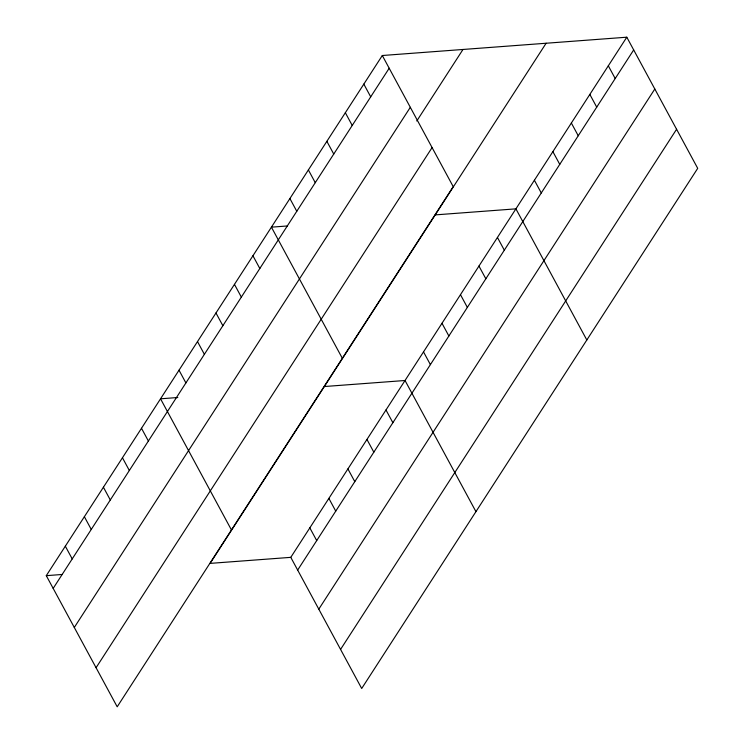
<?xml version="1.0" encoding="UTF-8"?>
<svg xmlns="http://www.w3.org/2000/svg" width="744" height="744" viewBox="0 0 744 744"><rect width="100%" height="100%" fill="white"/><g stroke="black" fill="none" stroke-linecap="round" stroke-linejoin="round"><path stroke-width="1.12" d="M382.304 55.512L453.217 186.651L117.199 706.8L46.286 575.661L382.304 55.512L626.801 37.2L697.714 168.339L361.696 688.488L290.783 557.349L626.801 37.2M53.177 588.383L389.186 68.243M74.298 627.462L410.316 107.313M416.789 120.984L462.991 49.467M96.069 667.721L432.087 147.582M546.115 43.245L210.106 563.385L290.783 557.349M297.665 570.071L633.683 49.932M318.795 609.15L654.813 89.01M340.566 649.41L676.584 129.27M287.556 225.953L271.421 227.162L342.333 358.301M435.231 214.895L515.918 208.85L586.821 339.989M177.825 397.51L160.537 398.803L231.44 529.951M324.347 386.536L405.034 380.5L475.937 511.639M46.286 575.661L62.431 574.452M608.322 65.807L615.204 78.539M589.843 94.414L596.725 107.145M571.355 123.02L578.237 135.752M552.876 151.637L559.758 164.359M534.397 180.243L541.279 192.966M497.438 237.457L504.32 250.189M478.95 266.064L485.841 278.795M363.825 84.119L370.707 96.85M460.471 294.671L467.353 307.402M345.346 112.725L352.228 125.457M441.992 323.277L448.874 336.009M326.858 141.332L333.749 154.064M423.513 351.884L430.395 364.616M308.379 169.939L315.261 182.671M289.9 198.546L296.782 211.277M385.987 409.972L392.869 422.704M366.95 439.444L373.832 452.175M252.941 255.769L259.823 268.5M347.913 468.925L354.795 481.647M234.462 284.375L241.344 297.107M328.867 498.396L335.749 511.128M215.974 312.982L222.856 325.714M309.829 527.868L316.712 540.6M197.495 341.589L204.377 354.321M179.016 370.196L185.898 382.928M141.49 428.284L148.382 441.015M122.453 457.755L129.335 470.487M103.416 487.227L110.298 499.959M84.37 516.708L91.252 529.44M65.333 546.18L72.215 558.911"/></g></svg>
